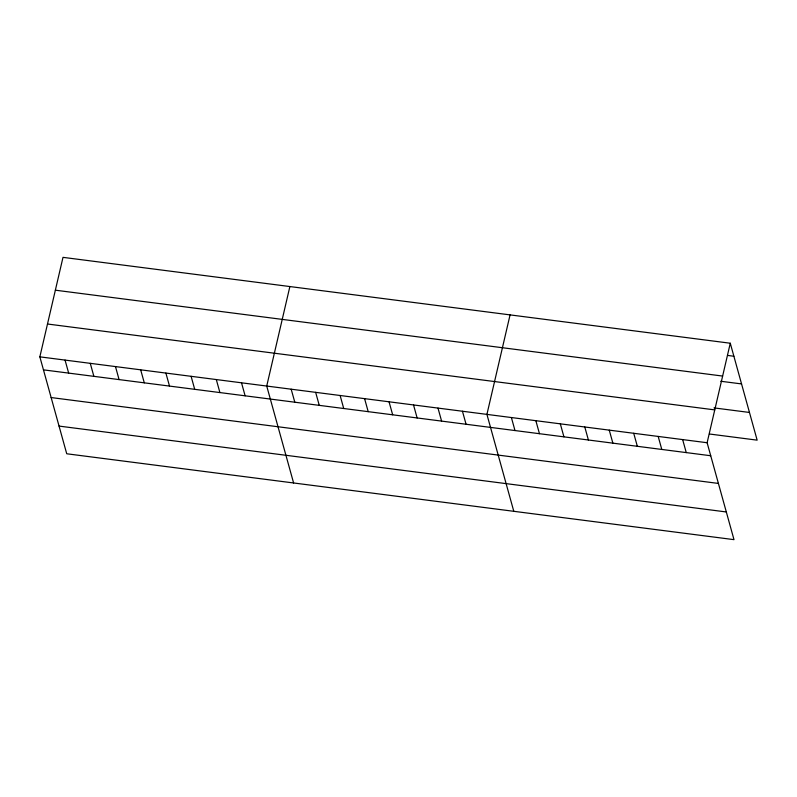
<?xml version="1.0" encoding="UTF-8"?>
<svg xmlns="http://www.w3.org/2000/svg" width="797" height="797" viewBox="0 0 797 797"><rect width="100%" height="100%" fill="white"/><g stroke="black" fill="none" stroke-linecap="round" stroke-linejoin="round"><path stroke-width="1.2" d="M730.271 343.228L707.118 442.733L733.997 539.649L66.729 453.772L39.85 356.847L63.003 257.351L730.271 343.228L757.15 440.153L709.44 434.006M289.879 286.541L266.726 386.047L293.605 482.972M510.07 314.885L486.917 414.39L513.796 511.315M727.761 355.452L733.878 356.239M55.362 290.188L722.63 376.064M720.757 381.255L741.559 383.925M713.992 407.895L749.469 412.457M47.491 324.01L714.76 409.897M39.85 356.847L707.118 442.733M43.456 369.858L710.725 455.745M51.138 397.554L718.406 483.43M59.048 426.086L726.316 511.963M682.65 439.585L686.257 452.596M658.183 436.437L661.789 449.438M633.715 433.279L637.331 446.29M609.257 430.131L612.863 443.142M584.789 426.983L588.395 439.994M560.321 423.835L563.927 436.846M535.853 420.686L539.459 433.698M511.385 417.538L514.992 430.549M462.449 411.242L466.066 424.253M437.991 408.094L441.598 421.105M413.523 404.946L417.13 417.957M389.056 401.798L392.662 414.809M364.588 398.649L368.194 411.65M340.12 395.501L343.726 408.502M315.652 392.343L319.258 405.354M291.184 389.195L294.8 402.206M241.511 382.809L245.117 395.81M216.306 379.561L219.912 392.572M191.101 376.314L194.707 389.325M165.886 373.076L169.502 386.077M140.68 369.828L144.287 382.839M115.475 366.58L119.082 379.591M90.27 363.342L93.877 376.353M65.055 360.095L68.662 373.106"/></g></svg>
